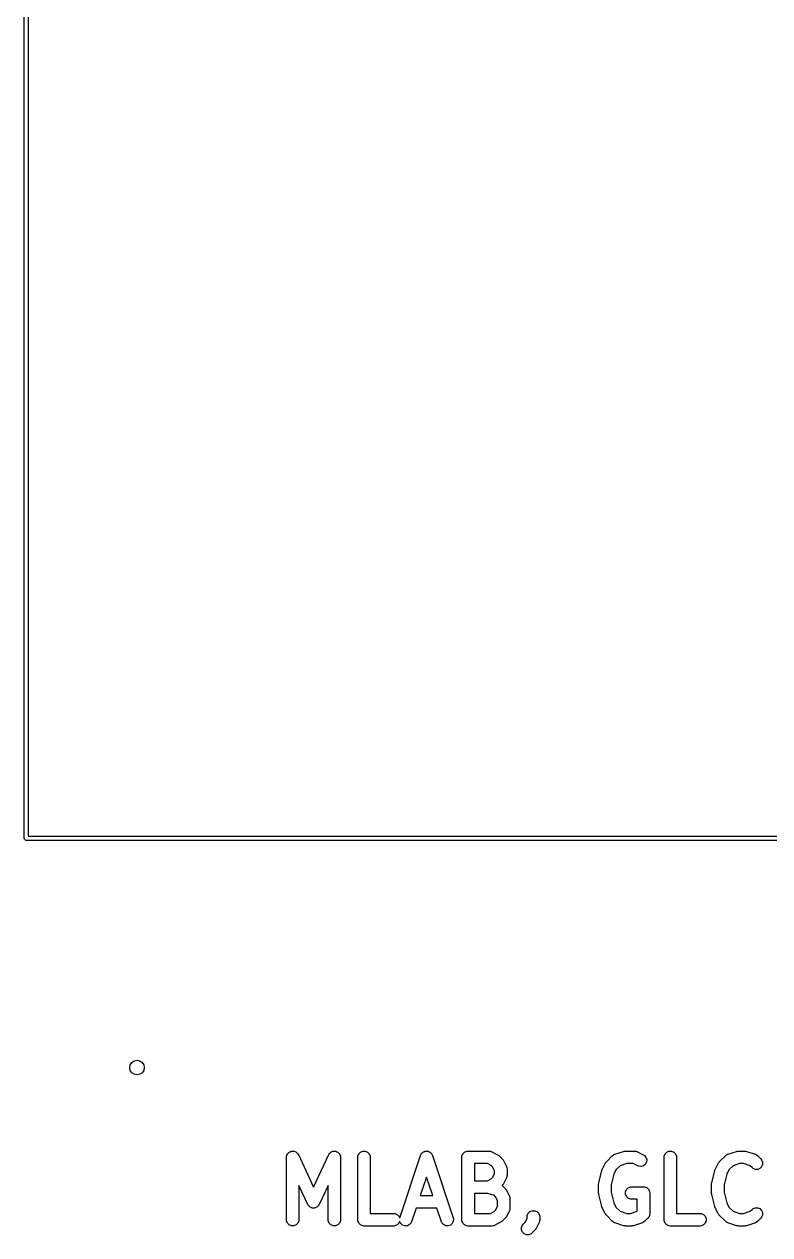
# Model space of a CAD drawing. Header units: inches. Extents: x -0.11 to 1.32, y -0.16 to 2.13.
# Drawn here: x -0.107 to 0.599, y -0.155 to 0.99 of the extents above; entities that cross this region are included whole.
import ezdxf

# ---------------------------------------------------------------- set-up
doc = ezdxf.new("R2010")
doc.units = ezdxf.units.IN
doc.header["$MEASUREMENT"] = 0
doc.layers.add('BLACK', color=250, linetype='CONTINUOUS')

msp = doc.modelspace()

# ---------------------------------------------------------------- linework, layer by layer
at = {"layer": 'BLACK', "linetype": 'CONTINUOUS'}
for p, q in [((-0.1067, 0.2199), (-0.1067, 1.7573)), ((-0.1028, 1.7553), (-0.1028, 0.2219)), ((-0.1065, 0.2191), (-0.1067, 0.2199)), ((-0.1055, 0.2181), (-0.1065, 0.2191)), ((-0.1047, 0.2179), (-0.1055, 0.2181)), ((1.3181, 0.2179), (-0.1047, 0.2179)), ((-0.1028, 0.2219), (1.3161, 0.2219)), ((0.1415, -0.0807), (0.1418, -0.0797)), ((0.1418, -0.0797), (0.1422, -0.0788)), ((0.1422, -0.0788), (0.1423, -0.0787)), ((0.1423, -0.0785), (0.1431, -0.0778)), ((0.1423, -0.0787), (0.1423, -0.0785)), ((0.1431, -0.0778), (0.1438, -0.0771)), ((0.1438, -0.0771), (0.1439, -0.077)), ((0.1439, -0.077), (0.144, -0.0769)), ((0.144, -0.0769), (0.1449, -0.0765)), ((0.1449, -0.0765), (0.1458, -0.0761)), ((0.1458, -0.0761), (0.146, -0.0761)), ((0.146, -0.0761), (0.1461, -0.076)), ((0.1461, -0.076), (0.1471, -0.076)), ((0.1471, -0.076), (0.1481, -0.076)), ((0.1481, -0.076), (0.1483, -0.076)), ((0.1483, -0.076), (0.1484, -0.076)), ((0.1484, -0.076), (0.1493, -0.0764)), ((0.1493, -0.0764), (0.1503, -0.0768)), ((0.1503, -0.0768), (0.1504, -0.0769)), ((0.1504, -0.0769), (0.1505, -0.0769)), ((0.1505, -0.0769), (0.1512, -0.0776)), ((0.1512, -0.0776), (0.152, -0.0783)), ((0.152, -0.0783), (0.1521, -0.0785)), ((0.1521, -0.0785), (0.1522, -0.0785)), ((0.1522, -0.0785), (0.1522, -0.0787)), ((0.1522, -0.0787), (0.1526, -0.0793)), ((0.1526, -0.0793), (0.1669, -0.11)), ((0.1669, -0.11), (0.1813, -0.0793)), ((0.1813, -0.0793), (0.1817, -0.0787)), ((0.1817, -0.0787), (0.1817, -0.0785)), ((0.1817, -0.0785), (0.1818, -0.0785)), ((0.1818, -0.0785), (0.1819, -0.0783)), ((0.1819, -0.0783), (0.1826, -0.0776)), ((0.1826, -0.0776), (0.1833, -0.0769)), ((0.1833, -0.0769), (0.1835, -0.0769)), ((0.1835, -0.0769), (0.1836, -0.0768)), ((0.1836, -0.0768), (0.1845, -0.0764)), ((0.1845, -0.0764), (0.1855, -0.076)), ((0.1855, -0.076), (0.1856, -0.076)), ((0.1856, -0.076), (0.1857, -0.076)), ((0.1857, -0.076), (0.1867, -0.076)), ((0.1867, -0.076), (0.1878, -0.076)), ((0.1878, -0.076), (0.1879, -0.0761)), ((0.1879, -0.0761), (0.188, -0.0761)), ((0.188, -0.0761), (0.1889, -0.0765)), ((0.1889, -0.0765), (0.1899, -0.0769)), ((0.1899, -0.0769), (0.19, -0.077)), ((0.19, -0.077), (0.1901, -0.0771)), ((0.1901, -0.0771), (0.1908, -0.0778)), ((0.1908, -0.0778), (0.1915, -0.0785)), ((0.1915, -0.0785), (0.1916, -0.0787)), ((0.1916, -0.0787), (0.1917, -0.0788)), ((0.1917, -0.0788), (0.192, -0.0797)), ((0.192, -0.0797), (0.1924, -0.0807)), ((0.2089, -0.0807), (0.2098, -0.0785)), ((0.2098, -0.0785), (0.2115, -0.0769)), ((0.2115, -0.0769), (0.2136, -0.076)), ((0.2136, -0.076), (0.2159, -0.076)), ((0.2159, -0.076), (0.218, -0.0769)), ((0.218, -0.0769), (0.2196, -0.0785)), ((0.2196, -0.0785), (0.2205, -0.0807)), ((0.2485, -0.139), (0.2682, -0.08)), ((0.2682, -0.08), (0.2687, -0.0789)), ((0.2687, -0.0789), (0.2689, -0.0786)), ((0.2689, -0.0786), (0.2691, -0.0782)), ((0.2691, -0.0782), (0.2697, -0.0777)), ((0.2697, -0.0777), (0.2702, -0.0772)), ((0.2702, -0.0772), (0.2705, -0.077)), ((0.2705, -0.077), (0.2709, -0.0767)), ((0.2709, -0.0767), (0.2716, -0.0765)), ((0.2716, -0.0765), (0.2722, -0.0761)), ((0.2722, -0.0761), (0.2727, -0.0761)), ((0.2727, -0.0761), (0.2731, -0.076)), ((0.2731, -0.076), (0.2738, -0.076)), ((0.2738, -0.076), (0.2745, -0.076)), ((0.2745, -0.076), (0.2749, -0.0761)), ((0.2749, -0.0761), (0.2754, -0.0761)), ((0.2754, -0.0761), (0.276, -0.0765)), ((0.276, -0.0765), (0.2767, -0.0767)), ((0.2767, -0.0767), (0.277, -0.077)), ((0.277, -0.077), (0.2774, -0.0772)), ((0.2774, -0.0772), (0.2779, -0.0777)), ((0.2779, -0.0777), (0.2785, -0.0782)), ((0.2785, -0.0782), (0.2786, -0.0786)), ((0.2786, -0.0786), (0.2789, -0.0789)), ((0.2789, -0.0789), (0.2794, -0.08)), ((0.2794, -0.08), (0.2991, -0.139)), ((0.3074, -0.0807), (0.3083, -0.0785)), ((0.3083, -0.0785), (0.3099, -0.0769)), ((0.3099, -0.0769), (0.312, -0.076)), ((0.312, -0.076), (0.3132, -0.0759)), ((0.3132, -0.0759), (0.3328, -0.0759)), ((0.3328, -0.0759), (0.334, -0.076)), ((0.334, -0.076), (0.3342, -0.0761)), ((0.3342, -0.0761), (0.3344, -0.0761)), ((0.3344, -0.0761), (0.3355, -0.0765)), ((0.3355, -0.0765), (0.3411, -0.0794)), ((0.3411, -0.0794), (0.3416, -0.0797)), ((0.3416, -0.0797), (0.3418, -0.0797)), ((0.3418, -0.0797), (0.3419, -0.0799)), ((0.3419, -0.0799), (0.3421, -0.08)), ((0.3421, -0.08), (0.3422, -0.0801)), ((0.3422, -0.0801), (0.3426, -0.0805)), ((0.4496, -0.0805), (0.4505, -0.0797)), ((0.4505, -0.0797), (0.4507, -0.0796)), ((0.4507, -0.0796), (0.4508, -0.0795)), ((0.4508, -0.0795), (0.4519, -0.079)), ((0.4519, -0.079), (0.4603, -0.0762)), ((0.4603, -0.0762), (0.4609, -0.0761)), ((0.4609, -0.0761), (0.4611, -0.076)), ((0.4611, -0.076), (0.4613, -0.076)), ((0.4613, -0.076), (0.4615, -0.076)), ((0.4615, -0.076), (0.4616, -0.076)), ((0.4616, -0.076), (0.4622, -0.0759)), ((0.4622, -0.0759), (0.4706, -0.0759)), ((0.4706, -0.0759), (0.4718, -0.076)), ((0.4718, -0.076), (0.472, -0.0761)), ((0.472, -0.0761), (0.4722, -0.0761)), ((0.4722, -0.0761), (0.4733, -0.0765)), ((0.4733, -0.0765), (0.4789, -0.0794)), ((0.4789, -0.0794), (0.4799, -0.08)), ((0.4799, -0.08), (0.4814, -0.0817)), ((0.4986, -0.0807), (0.4995, -0.0785)), ((0.4995, -0.0785), (0.5011, -0.0769)), ((0.5011, -0.0769), (0.5032, -0.076)), ((0.5032, -0.076), (0.5055, -0.076)), ((0.5055, -0.076), (0.5077, -0.0769)), ((0.5077, -0.0769), (0.5093, -0.0785)), ((0.5093, -0.0785), (0.5102, -0.0807)), ((0.5565, -0.0805), (0.5573, -0.0797)), ((0.5573, -0.0797), (0.5575, -0.0796)), ((0.5575, -0.0796), (0.5577, -0.0795)), ((0.5577, -0.0795), (0.5588, -0.079)), ((0.5588, -0.079), (0.5672, -0.0762)), ((0.5672, -0.0762), (0.5678, -0.0761)), ((0.5678, -0.0761), (0.5679, -0.076)), ((0.5679, -0.076), (0.5681, -0.076)), ((0.5681, -0.076), (0.5683, -0.076)), ((0.5683, -0.076), (0.5685, -0.076)), ((0.5685, -0.076), (0.5691, -0.0759)), ((0.5691, -0.0759), (0.5747, -0.0759)), ((0.5747, -0.0759), (0.5753, -0.076)), ((0.5753, -0.076), (0.5754, -0.076)), ((0.5754, -0.076), (0.5756, -0.076)), ((0.5756, -0.076), (0.5758, -0.076)), ((0.5758, -0.076), (0.576, -0.0761)), ((0.576, -0.0761), (0.5766, -0.0762)), ((0.5766, -0.0762), (0.585, -0.079)), ((0.585, -0.079), (0.5861, -0.0795)), ((0.5861, -0.0795), (0.5862, -0.0796)), ((0.5862, -0.0796), (0.5864, -0.0797)), ((0.5864, -0.0797), (0.5873, -0.0805)), ((0.1413, -0.0818), (0.1414, -0.0811)), ((0.1413, -0.1409), (0.1413, -0.0818)), ((0.1414, -0.0809), (0.1415, -0.0807)), ((0.1414, -0.0811), (0.1414, -0.0809)), ((0.1414, -0.0809), (0.1414, -0.0809)), ((0.1924, -0.0807), (0.1924, -0.0809)), ((0.1924, -0.0809), (0.1925, -0.0809)), ((0.1925, -0.0809), (0.1924, -0.0811)), ((0.1924, -0.0811), (0.1925, -0.0818)), ((0.1925, -0.0818), (0.1925, -0.1409)), ((0.2088, -0.0818), (0.2089, -0.0807)), ((0.2088, -0.1409), (0.2088, -0.0818)), ((0.2205, -0.0807), (0.2206, -0.0818)), ((0.2206, -0.0818), (0.2206, -0.135)), ((0.3073, -0.0818), (0.3074, -0.0807)), ((0.3073, -0.1409), (0.3073, -0.0818)), ((0.3315, -0.0877), (0.3191, -0.0877)), ((0.3191, -0.0877), (0.3191, -0.104)), ((0.335, -0.0895), (0.3315, -0.0877)), ((0.3364, -0.0909), (0.335, -0.0895)), ((0.3382, -0.0945), (0.3364, -0.0909)), ((0.3426, -0.0805), (0.3455, -0.0833)), ((0.3455, -0.0833), (0.3458, -0.0837)), ((0.3458, -0.0837), (0.3459, -0.0838)), ((0.3459, -0.0838), (0.3461, -0.084)), ((0.3461, -0.084), (0.3462, -0.0842)), ((0.3462, -0.0842), (0.3463, -0.0843)), ((0.3463, -0.0843), (0.3466, -0.0848)), ((0.3466, -0.0848), (0.3494, -0.0904)), ((0.3494, -0.0904), (0.3498, -0.0915)), ((0.3498, -0.0915), (0.3498, -0.0917)), ((0.44, -0.0932), (0.4429, -0.0876)), ((0.4429, -0.0876), (0.4432, -0.0871)), ((0.4432, -0.087), (0.4434, -0.0868)), ((0.4432, -0.0871), (0.4432, -0.087)), ((0.4434, -0.0868), (0.4435, -0.0866)), ((0.4435, -0.0866), (0.4436, -0.0865)), ((0.4436, -0.0865), (0.444, -0.0861)), ((0.444, -0.0861), (0.4496, -0.0805)), ((0.457, -0.0898), (0.453, -0.0938)), ((0.4632, -0.0877), (0.457, -0.0898)), ((0.4692, -0.0877), (0.4632, -0.0877)), ((0.4736, -0.0899), (0.4692, -0.0877)), ((0.4747, -0.0903), (0.4736, -0.0899)), ((0.477, -0.0905), (0.4747, -0.0903)), ((0.4792, -0.0898), (0.477, -0.0905)), ((0.4809, -0.0883), (0.4792, -0.0898)), ((0.482, -0.0862), (0.4809, -0.0883)), ((0.4814, -0.0817), (0.4821, -0.0839)), ((0.4821, -0.0839), (0.482, -0.0862)), ((0.4985, -0.0818), (0.4986, -0.0807)), ((0.4985, -0.1409), (0.4985, -0.0818)), ((0.5102, -0.0807), (0.5103, -0.0818)), ((0.5103, -0.0818), (0.5103, -0.135)), ((0.5469, -0.0932), (0.5497, -0.0876)), ((0.5497, -0.0876), (0.55, -0.0871)), ((0.55, -0.0871), (0.5501, -0.087)), ((0.5501, -0.087), (0.5502, -0.0868)), ((0.5502, -0.0868), (0.5503, -0.0866)), ((0.5503, -0.0866), (0.5505, -0.0865)), ((0.5505, -0.0865), (0.5508, -0.0861)), ((0.5508, -0.0861), (0.5565, -0.0805)), ((0.5638, -0.0898), (0.5599, -0.0938)), ((0.57, -0.0877), (0.5638, -0.0898)), ((0.5737, -0.0877), (0.57, -0.0877)), ((0.5799, -0.0898), (0.5737, -0.0877)), ((0.5818, -0.0916), (0.5799, -0.0898)), ((0.5873, -0.0805), (0.5901, -0.0833)), ((0.5908, -0.0907), (0.5892, -0.0924)), ((0.5901, -0.0833), (0.5908, -0.0842)), ((0.5908, -0.0842), (0.5917, -0.0863)), ((0.5917, -0.0886), (0.5908, -0.0907)), ((0.5917, -0.0863), (0.5917, -0.0886)), ((0.2738, -0.1005), (0.2679, -0.1181)), ((0.2797, -0.1181), (0.2738, -0.1005)), ((0.3315, -0.104), (0.335, -0.1023)), ((0.335, -0.1023), (0.3364, -0.1008)), ((0.3364, -0.1008), (0.3382, -0.0973)), ((0.3382, -0.0973), (0.3382, -0.0945)), ((0.3494, -0.1013), (0.3466, -0.107)), ((0.3498, -0.1003), (0.3494, -0.1013)), ((0.3498, -0.0917), (0.3499, -0.0919)), ((0.3499, -0.0998), (0.3498, -0.1)), ((0.3498, -0.1), (0.3498, -0.1003)), ((0.3499, -0.0919), (0.35, -0.0931)), ((0.35, -0.0987), (0.3499, -0.0998)), ((0.35, -0.0931), (0.35, -0.0987)), ((0.4368, -0.1057), (0.4396, -0.0945)), ((0.4396, -0.0943), (0.4398, -0.0938)), ((0.4396, -0.0944), (0.4396, -0.0943)), ((0.4396, -0.0945), (0.4396, -0.0944)), ((0.4398, -0.0938), (0.44, -0.0934)), ((0.44, -0.0933), (0.44, -0.0932)), ((0.44, -0.0934), (0.44, -0.0933)), ((0.4509, -0.0979), (0.4484, -0.1079)), ((0.453, -0.0938), (0.4509, -0.0979)), ((0.5437, -0.1057), (0.5465, -0.0945)), ((0.5465, -0.0943), (0.5467, -0.0938)), ((0.5465, -0.0944), (0.5465, -0.0943)), ((0.5465, -0.0945), (0.5465, -0.0944)), ((0.5467, -0.0938), (0.5469, -0.0934)), ((0.5469, -0.0933), (0.5469, -0.0932)), ((0.5469, -0.0934), (0.5469, -0.0933)), ((0.5578, -0.0979), (0.5553, -0.1079)), ((0.5599, -0.0938), (0.5578, -0.0979)), ((0.5827, -0.0924), (0.5818, -0.0916)), ((0.5848, -0.0932), (0.5827, -0.0924)), ((0.5871, -0.0932), (0.5848, -0.0932)), ((0.5892, -0.0924), (0.5871, -0.0932)), ((0.1616, -0.1265), (0.1531, -0.1084)), ((0.1531, -0.1084), (0.1531, -0.1409)), ((0.1807, -0.1084), (0.1723, -0.1265)), ((0.1807, -0.1409), (0.1807, -0.1084)), ((0.3191, -0.104), (0.3315, -0.104)), ((0.3455, -0.1085), (0.3454, -0.1085)), ((0.3454, -0.1085), (0.3455, -0.1086)), ((0.3458, -0.108), (0.3455, -0.1085)), ((0.3455, -0.1086), (0.3483, -0.1114)), ((0.3459, -0.1079), (0.3458, -0.108)), ((0.3461, -0.1078), (0.3459, -0.1079)), ((0.3462, -0.1076), (0.3461, -0.1078)), ((0.3463, -0.1075), (0.3462, -0.1076)), ((0.3466, -0.107), (0.3463, -0.1075)), ((0.3483, -0.1114), (0.3486, -0.1118)), ((0.3486, -0.1118), (0.3488, -0.1119)), ((0.3488, -0.1119), (0.3489, -0.1121)), ((0.3489, -0.1121), (0.349, -0.1123)), ((0.349, -0.1123), (0.3491, -0.1124)), ((0.3491, -0.1124), (0.3494, -0.1129)), ((0.3494, -0.1129), (0.3522, -0.1186)), ((0.4366, -0.1068), (0.4367, -0.1064)), ((0.4366, -0.1069), (0.4366, -0.1068)), ((0.4366, -0.1071), (0.4366, -0.1069)), ((0.4366, -0.1156), (0.4366, -0.1071)), ((0.4367, -0.106), (0.4368, -0.1059)), ((0.4367, -0.1064), (0.4367, -0.106)), ((0.4368, -0.1059), (0.4368, -0.1057)), ((0.4484, -0.1079), (0.4484, -0.1148)), ((0.462, -0.1144), (0.4629, -0.1123)), ((0.462, -0.1167), (0.462, -0.1144)), ((0.4629, -0.1123), (0.4645, -0.1107)), ((0.4645, -0.1107), (0.4667, -0.1098)), ((0.4667, -0.1098), (0.4678, -0.1097)), ((0.4678, -0.1097), (0.4791, -0.1097)), ((0.4791, -0.1097), (0.4802, -0.1098)), ((0.4802, -0.1098), (0.4824, -0.1107)), ((0.4824, -0.1107), (0.484, -0.1123)), ((0.484, -0.1123), (0.4849, -0.1144)), ((0.4849, -0.1144), (0.485, -0.1156)), ((0.5435, -0.1064), (0.5436, -0.106)), ((0.5435, -0.1068), (0.5435, -0.1064)), ((0.5435, -0.1069), (0.5435, -0.1068)), ((0.5435, -0.1071), (0.5435, -0.1069)), ((0.5435, -0.1156), (0.5435, -0.1071)), ((0.5436, -0.1059), (0.5437, -0.1057)), ((0.5436, -0.106), (0.5436, -0.1059)), ((0.5553, -0.1079), (0.5553, -0.1148)), ((0.2679, -0.1181), (0.2797, -0.1181)), ((0.3319, -0.1159), (0.3191, -0.1159)), ((0.3191, -0.1159), (0.3191, -0.135)), ((0.3381, -0.1179), (0.3319, -0.1159)), ((0.3392, -0.1191), (0.3381, -0.1179)), ((0.341, -0.1226), (0.3392, -0.1191)), ((0.341, -0.1282), (0.341, -0.1226)), ((0.3522, -0.1186), (0.3526, -0.1196)), ((0.3526, -0.1196), (0.3526, -0.1198)), ((0.3526, -0.1198), (0.3527, -0.12)), ((0.3527, -0.12), (0.3528, -0.1212)), ((0.3528, -0.1212), (0.3528, -0.1296)), ((0.4366, -0.1158), (0.4366, -0.1156)), ((0.4366, -0.1159), (0.4366, -0.1158)), ((0.4367, -0.1163), (0.4366, -0.1159)), ((0.4367, -0.1167), (0.4367, -0.1163)), ((0.4368, -0.1168), (0.4367, -0.1167)), ((0.4368, -0.117), (0.4368, -0.1168)), ((0.4396, -0.1283), (0.4368, -0.117)), ((0.4484, -0.1148), (0.4509, -0.1248)), ((0.4509, -0.1248), (0.453, -0.1289)), ((0.4629, -0.1189), (0.462, -0.1167)), ((0.4645, -0.1205), (0.4629, -0.1189)), ((0.4667, -0.1214), (0.4645, -0.1205)), ((0.4678, -0.1215), (0.4667, -0.1214)), ((0.4732, -0.1215), (0.4678, -0.1215)), ((0.4732, -0.1328), (0.4732, -0.1215)), ((0.485, -0.1156), (0.485, -0.1353)), ((0.5435, -0.1158), (0.5435, -0.1156)), ((0.5435, -0.1159), (0.5435, -0.1158)), ((0.5435, -0.1163), (0.5435, -0.1159)), ((0.5436, -0.1167), (0.5435, -0.1163)), ((0.5436, -0.1168), (0.5436, -0.1167)), ((0.5437, -0.117), (0.5436, -0.1168)), ((0.5465, -0.1283), (0.5437, -0.117)), ((0.5553, -0.1148), (0.5578, -0.1248)), ((0.5578, -0.1248), (0.5599, -0.1289)), ((0.1618, -0.1269), (0.1616, -0.1265)), ((0.1619, -0.1271), (0.1618, -0.1269)), ((0.162, -0.1272), (0.1619, -0.1271)), ((0.1622, -0.1275), (0.162, -0.1272)), ((0.1628, -0.1281), (0.1622, -0.1275)), ((0.1634, -0.1288), (0.1628, -0.1281)), ((0.1637, -0.1289), (0.1634, -0.1288)), ((0.1639, -0.1291), (0.1637, -0.1289)), ((0.1647, -0.1294), (0.1639, -0.1291)), ((0.1655, -0.1297), (0.1647, -0.1294)), ((0.1658, -0.1298), (0.1655, -0.1297)), ((0.166, -0.1298), (0.1658, -0.1298)), ((0.1669, -0.1298), (0.166, -0.1298)), ((0.1678, -0.1298), (0.1669, -0.1298)), ((0.1681, -0.1298), (0.1678, -0.1298)), ((0.1683, -0.1297), (0.1681, -0.1298)), ((0.1691, -0.1294), (0.1683, -0.1297)), ((0.17, -0.1291), (0.1691, -0.1294)), ((0.1702, -0.1289), (0.17, -0.1291)), ((0.1704, -0.1288), (0.1702, -0.1289)), ((0.171, -0.1281), (0.1704, -0.1288)), ((0.1717, -0.1275), (0.171, -0.1281)), ((0.1719, -0.1272), (0.1717, -0.1275)), ((0.172, -0.1271), (0.1719, -0.1272)), ((0.1723, -0.1265), (0.172, -0.1269)), ((0.172, -0.1269), (0.172, -0.1271)), ((0.2206, -0.135), (0.2429, -0.135)), ((0.2429, -0.135), (0.244, -0.1351)), ((0.244, -0.1351), (0.2461, -0.136)), ((0.2461, -0.136), (0.2478, -0.1376)), ((0.264, -0.1299), (0.2597, -0.1427)), ((0.2836, -0.1299), (0.264, -0.1299)), ((0.2879, -0.1427), (0.2836, -0.1299)), ((0.3191, -0.135), (0.3343, -0.135)), ((0.3343, -0.135), (0.3378, -0.1332)), ((0.3378, -0.1332), (0.3392, -0.1318)), ((0.3392, -0.1318), (0.341, -0.1282)), ((0.3522, -0.1323), (0.3494, -0.1379)), ((0.3526, -0.1312), (0.3522, -0.1323)), ((0.3527, -0.1308), (0.3526, -0.131)), ((0.3526, -0.131), (0.3526, -0.1312)), ((0.3528, -0.1296), (0.3527, -0.1308)), ((0.3691, -0.1381), (0.3692, -0.1369)), ((0.3692, -0.1369), (0.3701, -0.1348)), ((0.3701, -0.1348), (0.3717, -0.1332)), ((0.3717, -0.1332), (0.3739, -0.1323)), ((0.3739, -0.1323), (0.3762, -0.1323)), ((0.3762, -0.1323), (0.3783, -0.1332)), ((0.3783, -0.1332), (0.3799, -0.1348)), ((0.3799, -0.1348), (0.3808, -0.1369)), ((0.3808, -0.1369), (0.3809, -0.1381)), ((0.4396, -0.1284), (0.4396, -0.1283)), ((0.4396, -0.1283), (0.4396, -0.1283)), ((0.4398, -0.1289), (0.4396, -0.1284)), ((0.44, -0.1293), (0.4398, -0.1289)), ((0.44, -0.1294), (0.44, -0.1293)), ((0.44, -0.1295), (0.44, -0.1294)), ((0.4429, -0.1351), (0.44, -0.1295)), ((0.4432, -0.1356), (0.4429, -0.1351)), ((0.4432, -0.1357), (0.4432, -0.1356)), ((0.4434, -0.1359), (0.4432, -0.1357)), ((0.4435, -0.1361), (0.4434, -0.1359)), ((0.4436, -0.1362), (0.4435, -0.1361)), ((0.444, -0.1366), (0.4436, -0.1362)), ((0.4496, -0.1422), (0.444, -0.1366)), ((0.453, -0.1289), (0.457, -0.1329)), ((0.457, -0.1329), (0.4632, -0.135)), ((0.4632, -0.135), (0.4669, -0.135)), ((0.4669, -0.135), (0.4731, -0.1329)), ((0.4731, -0.1329), (0.4732, -0.1328)), ((0.4847, -0.1369), (0.484, -0.1385)), ((0.4849, -0.1364), (0.4847, -0.1369)), ((0.485, -0.1353), (0.4849, -0.1364)), ((0.5103, -0.135), (0.5325, -0.135)), ((0.5325, -0.135), (0.5337, -0.1351)), ((0.5337, -0.1351), (0.5358, -0.136)), ((0.5358, -0.136), (0.5374, -0.1376)), ((0.5465, -0.1284), (0.5465, -0.1283)), ((0.5465, -0.1283), (0.5465, -0.1283)), ((0.5467, -0.1289), (0.5465, -0.1284)), ((0.5469, -0.1293), (0.5467, -0.1289)), ((0.5469, -0.1294), (0.5469, -0.1293)), ((0.5469, -0.1295), (0.5469, -0.1294)), ((0.5497, -0.1351), (0.5469, -0.1295)), ((0.55, -0.1356), (0.5497, -0.1351)), ((0.5501, -0.1357), (0.55, -0.1356)), ((0.5502, -0.1359), (0.5501, -0.1357)), ((0.5503, -0.1361), (0.5502, -0.1359)), ((0.5505, -0.1362), (0.5503, -0.1361)), ((0.5508, -0.1366), (0.5505, -0.1362)), ((0.5565, -0.1422), (0.5508, -0.1366)), ((0.5599, -0.1289), (0.5638, -0.1329)), ((0.5638, -0.1329), (0.57, -0.135)), ((0.57, -0.135), (0.5737, -0.135)), ((0.5737, -0.135), (0.5799, -0.1329)), ((0.5799, -0.1329), (0.5818, -0.1311)), ((0.5818, -0.1311), (0.5827, -0.1303)), ((0.5827, -0.1303), (0.5848, -0.1295)), ((0.5848, -0.1295), (0.5871, -0.1295)), ((0.5871, -0.1295), (0.5892, -0.1303)), ((0.5892, -0.1303), (0.5908, -0.132)), ((0.5908, -0.132), (0.5917, -0.1341)), ((0.5917, -0.1364), (0.5908, -0.1385)), ((0.5917, -0.1341), (0.5917, -0.1364)), ((0.1415, -0.142), (0.1413, -0.1409)), ((0.1423, -0.1442), (0.1415, -0.142)), ((0.144, -0.1458), (0.1423, -0.1442)), ((0.1461, -0.1467), (0.144, -0.1458)), ((0.1484, -0.1467), (0.1461, -0.1467)), ((0.1505, -0.1458), (0.1484, -0.1467)), ((0.1522, -0.1442), (0.1505, -0.1458)), ((0.153, -0.142), (0.1522, -0.1442)), ((0.1531, -0.1409), (0.153, -0.142)), ((0.1808, -0.142), (0.1807, -0.1409)), ((0.1817, -0.1442), (0.1808, -0.142)), ((0.1833, -0.1458), (0.1817, -0.1442)), ((0.1855, -0.1467), (0.1833, -0.1458)), ((0.1878, -0.1467), (0.1855, -0.1467)), ((0.1899, -0.1458), (0.1878, -0.1467)), ((0.1915, -0.1442), (0.1899, -0.1458)), ((0.1924, -0.142), (0.1915, -0.1442)), ((0.1925, -0.1409), (0.1924, -0.142)), ((0.2089, -0.142), (0.2088, -0.1409)), ((0.2098, -0.1442), (0.2089, -0.142)), ((0.2089, -0.142), (0.2089, -0.142)), ((0.2115, -0.1458), (0.2098, -0.1442)), ((0.2136, -0.1467), (0.2115, -0.1458)), ((0.2147, -0.1468), (0.2136, -0.1467)), ((0.2429, -0.1468), (0.2147, -0.1468)), ((0.244, -0.1467), (0.2429, -0.1468)), ((0.2461, -0.1458), (0.244, -0.1467)), ((0.2478, -0.1442), (0.2461, -0.1458)), ((0.2478, -0.1376), (0.2485, -0.1392)), ((0.2484, -0.1425), (0.2478, -0.1442)), ((0.2494, -0.1445), (0.2484, -0.1425)), ((0.2485, -0.1392), (0.2485, -0.139)), ((0.2512, -0.146), (0.2494, -0.1445)), ((0.2534, -0.1467), (0.2512, -0.146)), ((0.2557, -0.1466), (0.2534, -0.1467)), ((0.2577, -0.1455), (0.2557, -0.1466)), ((0.2592, -0.1438), (0.2577, -0.1455)), ((0.2597, -0.1427), (0.2592, -0.1438)), ((0.2883, -0.1438), (0.2879, -0.1427)), ((0.2899, -0.1455), (0.2883, -0.1438)), ((0.2919, -0.1466), (0.2899, -0.1455)), ((0.2942, -0.1467), (0.2919, -0.1466)), ((0.2964, -0.146), (0.2942, -0.1467)), ((0.2981, -0.1445), (0.2964, -0.146)), ((0.2992, -0.1424), (0.2981, -0.1445)), ((0.2991, -0.139), (0.2993, -0.1401)), ((0.2993, -0.1401), (0.2992, -0.1424)), ((0.3074, -0.142), (0.3073, -0.1409)), ((0.3083, -0.1442), (0.3074, -0.142)), ((0.3074, -0.142), (0.3074, -0.142)), ((0.3099, -0.1458), (0.3083, -0.1442)), ((0.312, -0.1467), (0.3099, -0.1458)), ((0.3132, -0.1468), (0.312, -0.1467)), ((0.3357, -0.1468), (0.3132, -0.1468)), ((0.3368, -0.1467), (0.3357, -0.1468)), ((0.337, -0.1466), (0.3368, -0.1467)), ((0.3372, -0.1466), (0.337, -0.1466)), ((0.3383, -0.1462), (0.3372, -0.1466)), ((0.3439, -0.1433), (0.3383, -0.1462)), ((0.3444, -0.143), (0.3439, -0.1433)), ((0.3446, -0.143), (0.3444, -0.143)), ((0.3447, -0.1428), (0.3446, -0.143)), ((0.3449, -0.1427), (0.3447, -0.1428)), ((0.345, -0.1426), (0.3449, -0.1427)), ((0.3455, -0.1422), (0.345, -0.1426)), ((0.3483, -0.1394), (0.3455, -0.1422)), ((0.3486, -0.139), (0.3483, -0.1394)), ((0.3488, -0.1389), (0.3486, -0.139)), ((0.3489, -0.1387), (0.3488, -0.1389)), ((0.349, -0.1385), (0.3489, -0.1387)), ((0.3491, -0.1384), (0.349, -0.1385)), ((0.3494, -0.1379), (0.3491, -0.1384)), ((0.3636, -0.1482), (0.3645, -0.146)), ((0.3636, -0.1505), (0.3636, -0.1482)), ((0.3645, -0.146), (0.3652, -0.1451)), ((0.3652, -0.1451), (0.3674, -0.143)), ((0.3674, -0.143), (0.3691, -0.1395)), ((0.3691, -0.1395), (0.3691, -0.1381)), ((0.3803, -0.1435), (0.3775, -0.1491)), ((0.3807, -0.1424), (0.3803, -0.1435)), ((0.3808, -0.142), (0.3807, -0.1422)), ((0.3807, -0.1422), (0.3807, -0.1424)), ((0.3809, -0.1409), (0.3808, -0.142)), ((0.3809, -0.1381), (0.3809, -0.1409)), ((0.4505, -0.143), (0.4496, -0.1422)), ((0.4507, -0.1431), (0.4505, -0.143)), ((0.4508, -0.1432), (0.4507, -0.1431)), ((0.4519, -0.1437), (0.4508, -0.1432)), ((0.4603, -0.1465), (0.4519, -0.1437)), ((0.4609, -0.1466), (0.4603, -0.1465)), ((0.4611, -0.1467), (0.4609, -0.1466)), ((0.4613, -0.1467), (0.4611, -0.1467)), ((0.4615, -0.1467), (0.4613, -0.1467)), ((0.4616, -0.1467), (0.4615, -0.1467)), ((0.4622, -0.1468), (0.4616, -0.1467)), ((0.4678, -0.1468), (0.4622, -0.1468)), ((0.4684, -0.1467), (0.4678, -0.1468)), ((0.4686, -0.1467), (0.4684, -0.1467)), ((0.4688, -0.1467), (0.4686, -0.1467)), ((0.469, -0.1467), (0.4688, -0.1467)), ((0.4691, -0.1466), (0.469, -0.1467)), ((0.4697, -0.1465), (0.4691, -0.1466)), ((0.4781, -0.1437), (0.4697, -0.1465)), ((0.4792, -0.1432), (0.4781, -0.1437)), ((0.4794, -0.1431), (0.4792, -0.1432)), ((0.4795, -0.143), (0.4794, -0.1431)), ((0.4804, -0.1422), (0.4795, -0.143)), ((0.4833, -0.1394), (0.4804, -0.1422)), ((0.484, -0.1385), (0.4833, -0.1394)), ((0.4986, -0.142), (0.4985, -0.1409)), ((0.4995, -0.1442), (0.4986, -0.142)), ((0.4986, -0.142), (0.4986, -0.142)), ((0.5011, -0.1458), (0.4995, -0.1442)), ((0.5032, -0.1467), (0.5011, -0.1458)), ((0.5044, -0.1468), (0.5032, -0.1467)), ((0.5325, -0.1468), (0.5044, -0.1468)), ((0.5337, -0.1467), (0.5325, -0.1468)), ((0.5358, -0.1458), (0.5337, -0.1467)), ((0.5374, -0.1442), (0.5358, -0.1458)), ((0.5374, -0.1376), (0.5383, -0.1397)), ((0.5383, -0.142), (0.5374, -0.1442)), ((0.5383, -0.1397), (0.5383, -0.142)), ((0.5573, -0.143), (0.5565, -0.1422)), ((0.5575, -0.1431), (0.5573, -0.143)), ((0.5577, -0.1432), (0.5575, -0.1431)), ((0.5588, -0.1437), (0.5577, -0.1432)), ((0.5672, -0.1465), (0.5588, -0.1437)), ((0.5678, -0.1466), (0.5672, -0.1465)), ((0.5679, -0.1467), (0.5678, -0.1466)), ((0.5681, -0.1467), (0.5679, -0.1467)), ((0.5683, -0.1467), (0.5681, -0.1467)), ((0.5685, -0.1467), (0.5683, -0.1467)), ((0.5691, -0.1468), (0.5685, -0.1467)), ((0.5747, -0.1468), (0.5691, -0.1468)), ((0.5753, -0.1467), (0.5747, -0.1468)), ((0.5754, -0.1467), (0.5753, -0.1467)), ((0.5756, -0.1467), (0.5754, -0.1467)), ((0.5758, -0.1467), (0.5756, -0.1467)), ((0.576, -0.1466), (0.5758, -0.1467)), ((0.5766, -0.1465), (0.576, -0.1466)), ((0.585, -0.1437), (0.5766, -0.1465)), ((0.5861, -0.1432), (0.585, -0.1437)), ((0.5862, -0.1431), (0.5861, -0.1432)), ((0.5864, -0.143), (0.5862, -0.1431)), ((0.5873, -0.1422), (0.5864, -0.143)), ((0.5901, -0.1394), (0.5873, -0.1422)), ((0.5908, -0.1385), (0.5901, -0.1394)), ((0.3645, -0.1526), (0.3636, -0.1505)), ((0.3661, -0.1542), (0.3645, -0.1526)), ((0.3683, -0.1551), (0.3661, -0.1542)), ((0.3706, -0.1551), (0.3683, -0.1551)), ((0.3727, -0.1542), (0.3706, -0.1551)), ((0.3736, -0.1535), (0.3727, -0.1542)), ((0.3764, -0.1507), (0.3736, -0.1535)), ((0.3768, -0.1502), (0.3764, -0.1507)), ((0.3769, -0.1501), (0.3768, -0.1502)), ((0.377, -0.1499), (0.3769, -0.1501)), ((0.3771, -0.1498), (0.377, -0.1499)), ((0.3772, -0.1496), (0.3771, -0.1498)), ((0.3775, -0.1491), (0.3772, -0.1496))]:
    msp.add_line(p, q, dxfattribs=at)
at = {"layer": 'BLACK'}
msp.add_circle((0, 0.0031), 0.00689, dxfattribs=at)
msp.add_circle((0, 0.0031), 0.00689, dxfattribs=at)

doc.saveas('drawing.dxf')
